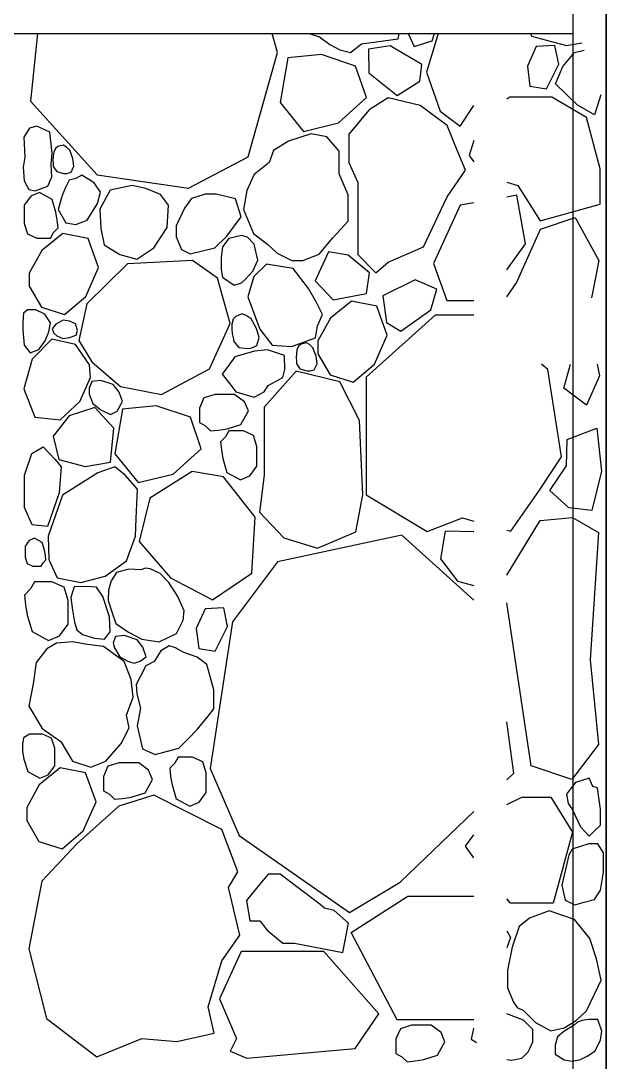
# Model space of a CAD drawing. Header units: millimetres. Extents: x 10227 to 13232, y 2 to 9351.
# Drawn here: x 11919.8 to 12008.2, y 948.4 to 1105.9 of the extents above; entities that cross this region are included whole.
import ezdxf

# ---------------------------------------------------------------- set-up
doc = ezdxf.new("R2010")
doc.units = ezdxf.units.MM
for name, color, linetype in [('A-FLOOR-STRS', 3, 'Continuous'), ('A-FURN', 9, 'Continuous'), ('A-WALL-FULL-EXTR', 1, 'Continuous'), ('RETINO', 20, 'Continuous')]:
    doc.layers.add(name, color=color, linetype=linetype)

msp = doc.modelspace()

# ---------------------------------------------------------------- linework, layer by layer
at = {"layer": 'A-FLOOR-STRS', "ltscale": 0.1}
for p, q in [((12003.18, 781.05), (12003.18, 1473.62)), ((12008.18, 781.05), (12008.18, 1473.62))]:
    msp.add_line(p, q, dxfattribs=at)
at = {"layer": 'A-FURN', "ltscale": 0.1}
msp.add_line((12008.18, 2723), (12008.18, 457.83), dxfattribs=at)
at = {"layer": 'A-WALL-FULL-EXTR', "ltscale": 0.1}
msp.add_line((11708.18, 1103.98), (12003.18, 1103.98), dxfattribs=at)
at = {"layer": 'RETINO'}
for points in [[(11922.26, 1103.98), (11921.23, 1093.71), (11931.27, 1082.58), (11945.09, 1080.58), (11954.08, 1085.31), (11958.54, 1101.1), (11957.71, 1103.98)], [(11963.33, 1103.98), (11964.9, 1103.46), (11966.42, 1102.31), (11967.94, 1101.5), (11969.57, 1101.11), (11971.21, 1102.4)], [(11971.21, 1102.4), (11976.76, 1103.17), (11976.92, 1103.98)], [(11978.26, 1103.98), (11979.18, 1102.01), (11981.88, 1102.84), (11982.26, 1103.98)], [(11982.81, 1103.98), (11981.06, 1098.1), (11983.13, 1092.23), (11986.12, 1089.93), (11988.18, 1093.07)], [(11996.75, 1103.98), (11996.92, 1103.56), (12002.19, 1102.16)], [(11980.04, 1096.76), (11980.35, 1099.27), (11975.53, 1102.09), (11972.29, 1101.59), (11972.35, 1098), (11976.6, 1094.59), (11980.04, 1096.76)], [(11996.67, 1096), (11999.16, 1095.6), (12001.02, 1099.31), (12000.44, 1102.13), (11997.63, 1101.98), (11996.29, 1099), (11996.67, 1096)], [(12002.19, 1102.16), (12004.49, 1102.55)], [(11965.18, 1100.78), (11960.11, 1100.27), (11958.95, 1093.52), (11962.45, 1089.16), (11967.75, 1090.44), (11971.96, 1094.27), (11970.34, 1099.04), (11965.18, 1100.78)], [(12007.38, 1094.7), (12006.42, 1091.67), (12003.8, 1093.16), (12000.55, 1096.33), (12001.63, 1098.99), (12003.39, 1101.07), (12004.88, 1101.45)], [(11975.24, 1069.39), (11980.61, 1071.71), (11984.15, 1079.27), (11986.94, 1083.28), (11985.78, 1086.08), (11984.14, 1090.03), (11980.07, 1093.09), (11975.24, 1094.25), (11972.38, 1092.41), (11969.32, 1088.73), (11969.32, 1084.44), (11970.68, 1081.45), (11970.68, 1078.45), (11970.68, 1073.48), (11970.68, 1070.55), (11973.4, 1067.76), (11975.24, 1069.39)], [(11994.86, 1080.96), (11998.2, 1075.64), (12007.26, 1078.17), (12007.26, 1083.48), (12005.21, 1091.26), (11999.97, 1094.33), (11993.63, 1094.33), (11993.18, 1094.01)], [(11920.13, 1083.76), (11920.25, 1081.68), (11920.94, 1080.39), (11921.91, 1080.19), (11923.83, 1080.89), (11924.42, 1082.29), (11924.33, 1084.22), (11924.51, 1085.87), (11924.15, 1089.03), (11922.17, 1089.93), (11921.09, 1089.65), (11920.23, 1088.28), (11920.35, 1085.24), (11920.13, 1083.76)], [(11954.89, 1073.74), (11957.06, 1072.04), (11958.47, 1070.75), (11960.68, 1069.66), (11962.37, 1069.66), (11964.83, 1070.59), (11966.88, 1073.08), (11969.21, 1075.61), (11969.21, 1079.55), (11967.85, 1082.72), (11967.85, 1086.15), (11965.98, 1088.35), (11963.6, 1088.78), (11960.2, 1087.68), (11957.93, 1086.29), (11957.27, 1084.45), (11954.99, 1082.65), (11953.89, 1080.24), (11953.4, 1077.34), (11954.89, 1073.74)], [(11925.17, 1083.1), (11926.21, 1082.81), (11926.71, 1082.81), (11927.34, 1082.98), (11927.78, 1083.9), (11927.61, 1085.05), (11927.15, 1086.3), (11926.63, 1086.79), (11926.14, 1087.07), (11925.34, 1086.86), (11925.01, 1086.59), (11924.72, 1086.03), (11924.66, 1085.41), (11924.58, 1084.85), (11924.66, 1084.36), (11924.66, 1083.9), (11924.81, 1083.67), (11925.17, 1083.1)], [(11988.18, 1087.78), (11987.51, 1085.53), (11988.18, 1084.56)], [(11925.98, 1079.46), (11925.41, 1077.37), (11926.54, 1075.33), (11928.05, 1075.09), (11929.76, 1075.76), (11931.33, 1078.27), (11931.79, 1079.97), (11930.85, 1081.37), (11928.99, 1082.54), (11928.08, 1082.05), (11927.04, 1081.79), (11926.5, 1080.68), (11925.98, 1079.46)], [(11939.86, 1071.53), (11941.84, 1074.62), (11942.05, 1078.02), (11940.84, 1079.61), (11938.62, 1080.52), (11936.58, 1080.99), (11933.25, 1080.29), (11931.67, 1077.38), (11931.82, 1074.47), (11932.34, 1072.02), (11934.72, 1070.56), (11937.27, 1069.82), (11939.86, 1071.53)], [(11993.18, 1081.48), (11994.86, 1080.96)], [(11925.06, 1076.93), (11924.48, 1078.86), (11922.59, 1079.9), (11921.28, 1079.35), (11920.27, 1077.98), (11920.27, 1075.23), (11920.75, 1073.67), (11922.18, 1073.03), (11924.22, 1073.03), (11924.69, 1073.86), (11925.39, 1074.58), (11925.26, 1075.72), (11925.06, 1076.93)], [(11945.36, 1070.66), (11949.06, 1071.54), (11950.86, 1073.3), (11953.03, 1076.22), (11952.2, 1078.95), (11949.29, 1079.65), (11947.58, 1079.65), (11945.55, 1079), (11944.48, 1077.55), (11943.2, 1074.9), (11943.2, 1073.22), (11944.04, 1071.29), (11945.36, 1070.66)], [(11993.18, 1068.25), (11996, 1072.14), (11994.7, 1079.5), (11993.18, 1079.23)], [(11988.18, 1078.35), (11986.15, 1077.99), (11982.08, 1069.17)], [(11993.18, 1064.16), (11994.65, 1066.26), (11998.26, 1074.38), (12003.49, 1076.12), (12007.09, 1069.62), (12005.95, 1063.98)], [(11922.88, 1062.56), (11926.36, 1061.46), (11929.56, 1064.2), (11931.5, 1068.56), (11929.91, 1072.97), (11926.1, 1073.71), (11922.92, 1071.16), (11921.01, 1067.72), (11921.01, 1065.77), (11922.88, 1062.56)], [(11955.58, 1069.71), (11955, 1072.09), (11953.98, 1073.15), (11953.08, 1073.43), (11951.18, 1072.97), (11950.24, 1071.72), (11950.01, 1070.03), (11950, 1068.3), (11950.22, 1067.13), (11951.99, 1065.91), (11953.07, 1066.28), (11953.71, 1066.81), (11954.82, 1068.04), (11955.58, 1069.71)], [(11966.25, 1070.96), (11964.22, 1066.56), (11966.95, 1063.71), (11972, 1064.66), (11972.43, 1067.75), (11969.23, 1070.43), (11966.25, 1070.96)], [(11949.47, 1066.95), (11945.68, 1069.64), (11935.86, 1069.14), (11929.73, 1063.07), (11928.54, 1057.53), (11930.47, 1054.3), (11934.82, 1050.6), (11940.99, 1049.36), (11948.24, 1053.28), (11951.38, 1060.09), (11949.47, 1066.95)], [(11963.21, 1065.42), (11960.91, 1068.44), (11956.88, 1069.06), (11954.94, 1067.22), (11954.04, 1064.14), (11955.84, 1059.28), (11957.71, 1056.83), (11960.65, 1056.64), (11964.26, 1057.97), (11964.56, 1059.74), (11965.31, 1061.47), (11964.35, 1063.41), (11963.21, 1065.42)], [(11982.08, 1069.17), (11984.1, 1063.61)], [(11974.99, 1060.26), (11977.14, 1058.94), (11981.71, 1062.16), (11982.59, 1065.32), (11979.31, 1066.74), (11974.44, 1064.29), (11974.99, 1060.26)], [(11966.49, 1052.33), (11969.98, 1051.23), (11973.17, 1053.97), (11975.11, 1058.34), (11973.53, 1062.74), (11969.71, 1063.48), (11966.53, 1060.93), (11964.63, 1057.49), (11964.63, 1055.54), (11966.49, 1052.33)], [(11984.1, 1063.61), (11988.18, 1063.61)], [(11920.24, 1056.84), (11921.17, 1055.69), (11922.46, 1056.19), (11923.41, 1057.49), (11923.99, 1058.83), (11924.23, 1060.23), (11923.36, 1061.5), (11922.01, 1062.17), (11920.76, 1062.17), (11920.17, 1061.68), (11920.08, 1060.29), (11920.05, 1059.18), (11920.24, 1056.84)], [(11952.69, 1056.51), (11954.03, 1056.34), (11954.64, 1056.43), (11955.39, 1056.77), (11955.76, 1057.98), (11955.34, 1059.36), (11954.53, 1060.81), (11953.81, 1061.31), (11953.16, 1061.57), (11952.22, 1061.15), (11951.85, 1060.76), (11951.61, 1060.02), (11951.64, 1059.25), (11951.66, 1058.55), (11951.84, 1057.96), (11951.92, 1057.4), (11952.15, 1057.15), (11952.69, 1056.51)], [(11988.18, 1061.39), (11982.37, 1061.39), (11971.91, 1052.02), (11971.91, 1034.19), (11981.16, 1028.65), (11986.5, 1030.72), (11988.18, 1030.25)], [(11926.1, 1057.85), (11927.11, 1057.98), (11928.1, 1058.33), (11928.33, 1059.06), (11928.01, 1060.08), (11927.12, 1060.49), (11926.17, 1060.6), (11925.04, 1060), (11924.47, 1059.3), (11924.76, 1058.66), (11925.2, 1058.24), (11926.1, 1057.85)], [(11927.99, 1056.92), (11924.42, 1057.73), (11921.47, 1054.73), (11920.2, 1050.22), (11921.85, 1045.96), (11925.71, 1045.54), (11928.67, 1048.34), (11930.28, 1051.94), (11930.12, 1053.88), (11927.99, 1056.92)], [(11961.91, 1053.24), (11962.95, 1052.94), (11963.45, 1052.94), (11964.09, 1053.12), (11964.53, 1054.04), (11964.36, 1055.19), (11963.89, 1056.44), (11963.37, 1056.92), (11962.89, 1057.21), (11962.09, 1056.99), (11961.75, 1056.73), (11961.47, 1056.17), (11961.4, 1055.55), (11961.33, 1054.99), (11961.4, 1054.49), (11961.4, 1054.04), (11961.55, 1053.81), (11961.91, 1053.24)], [(11959.57, 1055.28), (11957.04, 1056.11), (11955.05, 1055.94), (11952.08, 1055.08), (11951.18, 1053.83), (11950.18, 1052.45), (11951.31, 1051), (11952.26, 1049.78), (11955.02, 1048.96), (11956.52, 1049.77), (11957.11, 1050.75), (11959.32, 1051.94), (11959.63, 1053.16), (11959.57, 1055.28)], [(11993.76, 1028.72), (11997.99, 1034.75), (12001.46, 1039.98), (11999.36, 1053.15), (11998.39, 1053.98)], [(12005.19, 1047.77), (12001.79, 1050.36), (12002.81, 1053.98)], [(12006.8, 1053.98), (12007.2, 1052.18), (12005.19, 1047.77)], [(11964.57, 1026.17), (11970.37, 1028.64), (11971.44, 1034.2), (11970.9, 1045.43), (11967.97, 1051.3), (11961.33, 1052.93), (11956.52, 1047.46), (11956.52, 1037.18), (11955.79, 1031.6), (11959.51, 1027.72), (11964.57, 1026.17)], [(11930.61, 1048.02), (11931.84, 1047.04), (11933.28, 1046.35), (11934.32, 1046.87), (11935.11, 1048.31), (11934.6, 1049.73), (11933.71, 1050.88), (11931.84, 1051.49), (11930.46, 1051.36), (11930.08, 1050.36), (11930.09, 1049.43), (11930.61, 1048.02)], [(11950.94, 1044.21), (11953.01, 1044.85), (11954.14, 1046.89), (11953.54, 1048.29), (11952.06, 1049.38), (11949.11, 1049.38), (11947.42, 1048.86), (11946.74, 1047.32), (11946.74, 1045.13), (11947.63, 1044.62), (11948.4, 1043.87), (11949.63, 1044), (11950.94, 1044.21)], [(11929.49, 1038.5), (11933.29, 1039.14), (11933.82, 1044.29), (11930.96, 1047.39), (11927.04, 1046.17), (11924.62, 1043.07), (11925.51, 1039.56), (11929.49, 1038.5)], [(11940.2, 1047.68), (11935.13, 1047.17), (11933.97, 1040.42), (11937.48, 1036.06), (11942.77, 1037.34), (11946.99, 1041.17), (11945.37, 1045.94), (11940.2, 1047.68)], [(11950.26, 1039.69), (11950.89, 1037.61), (11952.93, 1036.48), (11954.34, 1037.08), (11955.43, 1038.56), (11955.43, 1041.51), (11954.91, 1043.2), (11953.37, 1043.89), (11951.17, 1043.89), (11950.66, 1043), (11949.91, 1042.22), (11950.05, 1040.99), (11950.26, 1039.69)], [(12002.21, 1038.57), (12002.28, 1042.58), (12006.79, 1044.31), (12007.48, 1037.81), (12006.04, 1031.84)], [(11925.53, 1034.49), (11923.8, 1029.44), (11921.48, 1029.65), (11920.31, 1032.27), (11920.31, 1037.16), (11921.42, 1040.46), (11923.13, 1041.48), (11924.94, 1039.55), (11925.84, 1038.46), (11925.53, 1034.49)], [(11937.17, 1030.63), (11937.4, 1035.06), (11935.52, 1037.2), (11933.94, 1038.46), (11931.37, 1037.56), (11926.05, 1034.15), (11923.87, 1027.95), (11924.01, 1024.43), (11925.25, 1021.68), (11928.84, 1020.97), (11932.52, 1021.9), (11935.72, 1024.21), (11937.09, 1027.96), (11937.17, 1030.63)], [(11945.63, 1037.72), (11939.22, 1033.69), (11937.63, 1027.14)], [(11955.18, 1030.82), (11950.37, 1036.92), (11945.63, 1037.72)], [(12002.52, 1032.26), (11999.68, 1034.84), (12002.21, 1038.57)], [(12006.04, 1031.84), (12002.52, 1032.26)], [(11937.63, 1027.14), (11942.38, 1021.65), (11948.72, 1018.35), (11954.63, 1022.35), (11955.18, 1030.82)], [(11993.18, 1022.06), (11998.2, 1030.35), (12003.11, 1030.8), (12007.03, 1028.51), (12005.75, 1009.24)], [(11988.18, 1018.29), (11977.3, 1028.09), (11958.52, 1024.06), (11951.73, 1015.01), (11948.34, 992.81), (11952.74, 982.7)], [(11988.18, 1028.63), (11988.15, 1028.64), (11983.84, 1028.7), (11983.16, 1024.52), (11985.73, 1021.15)], [(11993.18, 1028.88), (11993.76, 1028.72)], [(11923.34, 1025.82), (11922.97, 1027), (11921.81, 1027.64), (11921.01, 1027.3), (11920.39, 1026.46), (11920.39, 1024.77), (11920.69, 1023.81), (11921.57, 1023.42), (11922.81, 1023.42), (11923.11, 1023.93), (11923.53, 1024.37), (11923.46, 1025.07), (11923.34, 1025.82)], [(11937.86, 1022.88), (11936.05, 1022.96), (11934.23, 1022.45), (11933.42, 1021.23), (11933.01, 1019.78), (11932.94, 1018.23), (11933.56, 1016.36), (11934.09, 1014.78), (11936.03, 1013.44), (11938.06, 1012.38), (11940.66, 1012.01), (11943.28, 1013.25), (11944.27, 1015.24), (11944.44, 1016.68), (11943.45, 1018.83), (11942.13, 1020.95), (11940.81, 1022.33), (11939.28, 1023.01), (11938.58, 1023.14), (11937.86, 1022.88)], [(11920.72, 1016.02), (11921.48, 1013.53), (11923.93, 1012.18), (11925.61, 1012.9), (11926.92, 1014.67), (11926.92, 1018.22), (11926.3, 1020.24), (11924.45, 1021.06), (11921.82, 1021.06), (11921.2, 1019.99), (11920.31, 1019.06), (11920.47, 1017.58), (11920.72, 1016.02)], [(11929.08, 1013.07), (11930.89, 1012.52), (11932.4, 1012.41), (11933.24, 1013.52), (11933.14, 1015.78), (11932.12, 1018.82), (11931.21, 1020.24), (11929.65, 1020.37), (11927.83, 1020.28), (11927.3, 1018.7), (11927.58, 1016.76), (11927.85, 1014.96), (11928.24, 1013.82), (11929.08, 1013.07)], [(11985.73, 1021.15), (11988.18, 1020.48)], [(11946.63, 1010.98), (11949.12, 1010.58), (11950.97, 1014.3), (11950.4, 1017.11), (11947.58, 1016.96), (11946.25, 1013.98), (11946.63, 1010.98)], [(12003, 991.19), (11996.85, 993.22), (11993.18, 1017.88)], [(11934.69, 1009.73), (11935.92, 1009.05), (11936.89, 1008.75), (11937.79, 1009.08), (11938.71, 1009.74), (11938.21, 1011.16), (11937.32, 1012.31), (11935.44, 1012.92), (11934.07, 1012.79), (11933.69, 1011.79), (11933.89, 1011.1), (11934.69, 1009.73)], [(11932.22, 1011.3), (11929.48, 1011.63), (11927.6, 1012), (11925.14, 1011.78), (11923.7, 1010.91), (11922.08, 1008.84), (11921.62, 1005.64), (11920.94, 1002.28), (11922.99, 998.9), (11925.8, 996.9), (11927.58, 993.96), (11930.31, 993.06), (11932.58, 993.93), (11934.91, 996.63), (11936.13, 999), (11935.73, 1000.91), (11936.75, 1003.63), (11936.44, 1006.27), (11935.36, 1009), (11932.22, 1011.3)], [(11937.35, 999.28), (11938.14, 995.82), (11940.04, 994.96), (11941.89, 995.44), (11943.62, 995.9), (11945.07, 997.38), (11946.4, 998.73), (11948.04, 1000.74), (11948.93, 1001.84), (11948.93, 1004.71), (11947.87, 1008.54), (11946.38, 1009.68), (11944.37, 1010.37), (11943.12, 1011.06), (11942.15, 1011.36), (11940.93, 1010.6), (11939.9, 1009.02), (11938.66, 1008.34), (11937.79, 1006.7), (11937.18, 1005.53), (11937.3, 1004.12), (11937.84, 1001.94), (11937.35, 999.28)], [(12005.75, 1009.24), (12007.03, 996.48)], [(11993.18, 991.11), (11994.24, 992.12), (11993.18, 999.87)], [(11920.22, 994.24), (11920.79, 992.37), (11922.62, 991.36), (11923.89, 991.9), (11924.87, 993.23), (11924.87, 995.89), (11924.4, 997.4), (11923.01, 998.02), (11921.04, 998.02), (11920.16, 997.46), (11920.02, 996.52), (11920.03, 995.41), (11920.22, 994.24)], [(12007.03, 996.48), (12003, 991.19)], [(11936.44, 988.52), (11938.52, 989.16), (11939.64, 991.19), (11939.04, 992.6), (11937.57, 993.69), (11934.61, 993.69), (11932.92, 993.17), (11932.24, 991.63), (11932.24, 989.44), (11933.13, 988.93), (11933.91, 988.18), (11935.14, 988.31), (11936.44, 988.52)], [(11942.61, 990.34), (11943.24, 988.26), (11945.28, 987.13), (11946.68, 987.73), (11947.77, 989.21), (11947.77, 992.17), (11947.25, 993.85), (11945.71, 994.54), (11943.52, 994.54), (11943.01, 993.65), (11942.26, 992.87), (11942.39, 991.64), (11942.61, 990.34)], [(11922.5, 981.78), (11925.99, 980.67), (11929.18, 983.41), (11931.13, 987.78), (11929.54, 992.18), (11925.72, 992.92), (11922.55, 990.38), (11920.64, 986.93), (11920.64, 984.99), (11922.5, 981.78)], [(12003.03, 986.68), (12004.29, 984.01), (12005.6, 982.61), (12006.32, 983.3), (12007.35, 984.29), (12007.35, 986.66), (12007.14, 988.1), (12006.87, 989.9), (12006.15, 990.11), (12005.6, 991.35), (12003.56, 990.7), (12002.95, 989.94), (12002.17, 988.96), (12002.45, 987.52), (12003.03, 986.68)], [(11943.34, 951.56), (11948.96, 952.81), (11948.07, 956.81), (11950.1, 963.78), (11952.82, 967.65), (11951.15, 974.84), (11952.55, 977.21), (11950.1, 983.62), (11939.84, 988.8), (11934.58, 987.13), (11928.24, 981.44), (11922.91, 975.82), (11920.95, 965.57), (11923.61, 955.04), (11931.24, 949.22), (11938.02, 952), (11943.34, 951.56)], [(11993.18, 987.41), (11995.45, 988.48), (11999.81, 988.48), (12003.08, 983.2), (12000.17, 972.48), (11993.73, 972.48), (11993.18, 973.11)], [(11952.74, 982.7), (11969.41, 971.05), (11977.07, 975.63), (11988.18, 986.31)], [(11988.18, 979.32), (11986.92, 981.11), (11988.18, 982.79)], [(12002, 972.92), (12003.44, 972.2), (12004.88, 972.6), (12006.4, 973.02), (12007.35, 974.44), (12007.8, 977.15), (12007.8, 980.09), (12006.93, 981.46), (12005.58, 981.46), (12003.06, 980.64), (12002.55, 979.72), (12001.47, 975.18), (12002, 972.92)], [(11956.97, 968.4), (11959.36, 966.42), (11961.12, 966.42), (11968.39, 965.02), (11969.28, 969.44), (11967.1, 971.36), (11965.61, 971.74), (11964.91, 972.3), (11961.85, 974.64), (11958.94, 976.86), (11957.13, 976.86), (11955.36, 974.74), (11953.83, 972.9), (11954.37, 969.8), (11955.88, 969.8), (11956.97, 968.4)], [(11969.67, 968.02), (11978.21, 973.54), (11988.18, 973.54)], [(11995.72, 956.26), (11997.49, 954.43), (11999.83, 953.18), (12001.84, 953.64), (12003.66, 954.71), (12005.23, 956.21), (12006.41, 958.72), (12007.41, 960.83), (12006.73, 964.08), (12005.7, 967.12), (12003.41, 970.02), (11999.56, 971.3), (11996.62, 970.23), (11995.05, 968.94), (11993.98, 965.8), (11993.27, 962.36), (11993.27, 959.68), (11994.16, 957.5), (11994.75, 956.7), (11995.72, 956.26)], [(11993.18, 968.3), (11993.72, 967.3), (11993.18, 965.71)], [(11988.18, 954.82), (11976.62, 954.82), (11969.67, 968.02)], [(11952.34, 952.03), (11951.4, 950.09), (11953.92, 949.04), (11970.29, 950.52), (11973.84, 955.74), (11965.54, 965.16), (11953.06, 965.16), (11949.78, 958.01), (11952.34, 952.03)], [(11993.18, 948.83), (11993.89, 948.72), (11995.42, 949.05), (11996.42, 949.99), (11996.66, 950.5), (11997.13, 951.5), (11997.13, 953.37), (11995.72, 954.77), (11993.18, 955.74)], [(12003.33, 954.01), (12001.81, 953.07), (12000.85, 952.27), (12000.46, 951.01), (12000.46, 949.66), (12001.83, 948.77), (12003.07, 948.6), (12004.33, 948.82), (12005.31, 949.35), (12006.49, 950.12), (12007.34, 951.78), (12007.53, 953.11), (12006.95, 954.9), (12005.54, 954.88), (12004.55, 954.72), (12003.87, 954.48), (12003.33, 954.01)], [(11980.63, 948.84), (11982.71, 949.48), (11983.83, 951.51), (11983.24, 952.92), (11981.76, 954.01), (11978.8, 954.01), (11977.12, 953.49), (11976.43, 951.95), (11976.43, 949.76), (11977.32, 949.25), (11978.1, 948.5), (11979.33, 948.63), (11980.63, 948.84)], [(11988.18, 953.57), (11988.13, 953.54), (11987.77, 951.89), (11988.59, 951.4)]]:
    msp.add_lwpolyline(points, dxfattribs=at)

doc.saveas('drawing.dxf')
